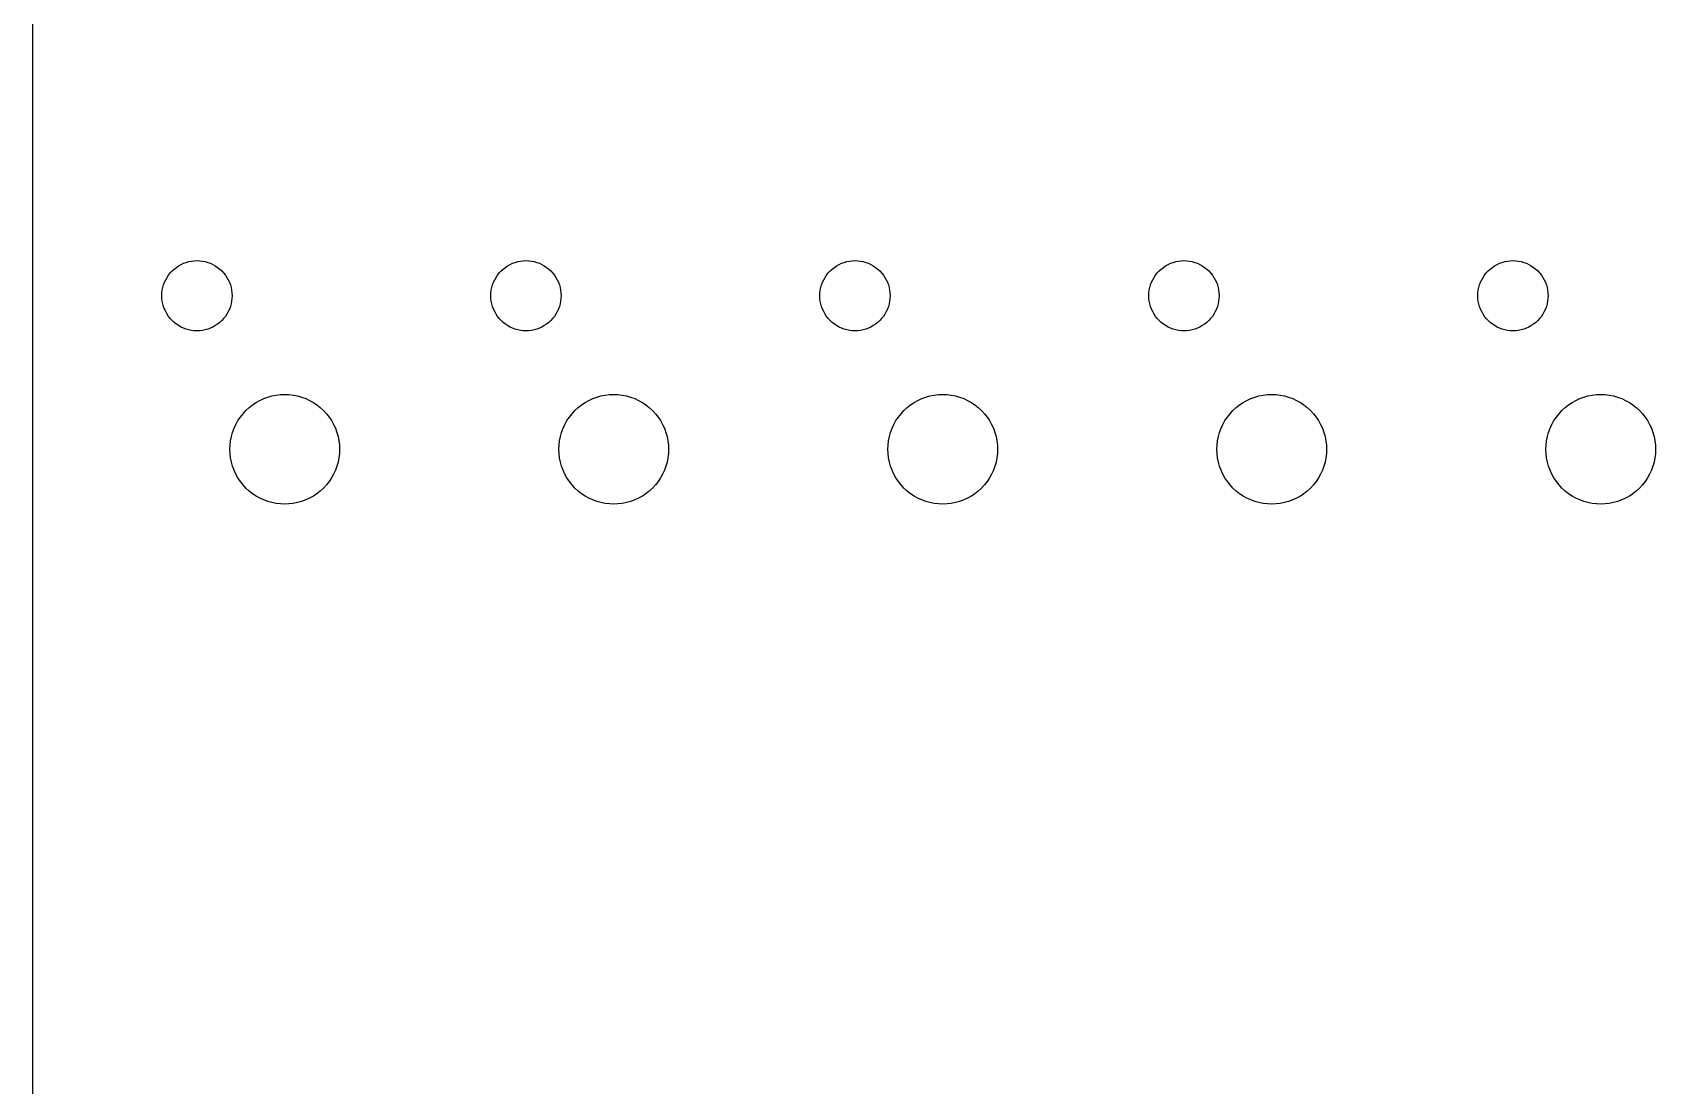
# Model space of a CAD drawing. Extents: x 0 to 315, y 0 to 192.
# Drawn here: x 0.2 to 74.2, y 96.2 to 144.2 of the extents above; entities that cross this region are included whole.
import ezdxf

# ---------------------------------------------------------------- set-up
doc = ezdxf.new("R2010")
doc.units = 0
doc.layers.add('Layer_1', color=7, linetype='CONTINUOUS')

msp = doc.modelspace()

# ---------------------------------------------------------------- linework, layer by layer
at = {"layer": 'Layer_1', "color": 7}
for p, q in [((0.25, 192.249989), (0.25, 0.249995)), ((6.45557, 133.189991), (6.533339, 133.288991)), ((6.533339, 133.288991), (6.618618, 133.38099)), ((6.618618, 133.38099), (6.71088, 133.466992)), ((6.71088, 133.466992), (6.809539, 133.54399)), ((6.809539, 133.54399), (6.914001, 133.61399)), ((6.914001, 133.61399), (7.02361, 133.675991)), ((7.02361, 133.675991), (7.137698, 133.727991)), ((7.137698, 133.727991), (7.255568, 133.771992)), ((7.255568, 133.771992), (7.376478, 133.805991)), ((7.376478, 133.805991), (7.499691, 133.82998)), ((7.499691, 133.82998), (7.62445, 133.844994)), ((7.62445, 133.844994), (7.749999, 133.84999)), ((7.749999, 133.84999), (7.875529, 133.844994)), ((7.875529, 133.844994), (8.000288, 133.82998)), ((8.000288, 133.82998), (8.123501, 133.805991)), ((8.123501, 133.805991), (8.244419, 133.771992)), ((8.244419, 133.771992), (8.362289, 133.727991)), ((8.362289, 133.727991), (8.47638, 133.675991)), ((8.47638, 133.675991), (8.585978, 133.61399)), ((8.585978, 133.61399), (8.69044, 133.54399)), ((8.69044, 133.54399), (8.78911, 133.466992)), ((8.78911, 133.466992), (8.88136, 133.38099)), ((8.88136, 133.38099), (8.966639, 133.288991)), ((8.966639, 133.288991), (9.04442, 133.189991)), ((21.455599, 133.189991), (21.533298, 133.288991)), ((21.533298, 133.288991), (21.6186, 133.38099)), ((21.6186, 133.38099), (21.7109, 133.466992)), ((21.7109, 133.466992), (21.8095, 133.54399)), ((21.8095, 133.54399), (21.913999, 133.61399)), ((21.913999, 133.61399), (22.0236, 133.675991)), ((22.0236, 133.675991), (22.137699, 133.727991)), ((22.137699, 133.727991), (22.255601, 133.771992)), ((22.255601, 133.771992), (22.376499, 133.805991)), ((22.376499, 133.805991), (22.4997, 133.82998)), ((22.4997, 133.82998), (22.624499, 133.844994)), ((22.624499, 133.844994), (22.75, 133.84999)), ((22.75, 133.84999), (22.875499, 133.844994)), ((22.875499, 133.844994), (23.0003, 133.82998)), ((23.0003, 133.82998), (23.123499, 133.805991)), ((23.123499, 133.805991), (23.2444, 133.771992)), ((23.2444, 133.771992), (23.362298, 133.727991)), ((23.362298, 133.727991), (23.476398, 133.675991)), ((23.476398, 133.675991), (23.585999, 133.61399)), ((23.585999, 133.61399), (23.690399, 133.54399)), ((23.690399, 133.54399), (23.7891, 133.466992)), ((23.7891, 133.466992), (23.881398, 133.38099)), ((23.881398, 133.38099), (23.966598, 133.288991)), ((23.966598, 133.288991), (24.044398, 133.189991)), ((36.455601, 133.189991), (36.5333, 133.288991)), ((36.5333, 133.288991), (36.618601, 133.38099)), ((36.618601, 133.38099), (36.710899, 133.466992)), ((36.710899, 133.466992), (36.809499, 133.54399)), ((36.809499, 133.54399), (36.914001, 133.61399)), ((36.914001, 133.61399), (37.023602, 133.675991)), ((37.023602, 133.675991), (37.137701, 133.727991)), ((37.137701, 133.727991), (37.2556, 133.771992)), ((37.2556, 133.771992), (37.376501, 133.805991)), ((37.376501, 133.805991), (37.499702, 133.82998)), ((37.499702, 133.82998), (37.624501, 133.844994)), ((37.624501, 133.844994), (37.749999, 133.84999)), ((37.749999, 133.84999), (37.875501, 133.844994)), ((37.875501, 133.844994), (38.000299, 133.82998)), ((38.000299, 133.82998), (38.123501, 133.805991)), ((38.123501, 133.805991), (38.244402, 133.771992)), ((38.244402, 133.771992), (38.3623, 133.727991)), ((38.3623, 133.727991), (38.4764, 133.675991)), ((38.4764, 133.675991), (38.586001, 133.61399)), ((38.586001, 133.61399), (38.6904, 133.54399)), ((38.6904, 133.54399), (38.789102, 133.466992)), ((38.789102, 133.466992), (38.8814, 133.38099)), ((38.8814, 133.38099), (38.9666, 133.288991)), ((38.9666, 133.288991), (39.0444, 133.189991)), ((51.455599, 133.189991), (51.533301, 133.288991)), ((51.533301, 133.288991), (51.6186, 133.38099)), ((51.6186, 133.38099), (51.7109, 133.466992)), ((51.7109, 133.466992), (51.8095, 133.54399)), ((51.8095, 133.54399), (51.914002, 133.61399)), ((51.914002, 133.61399), (52.0236, 133.675991)), ((52.0236, 133.675991), (52.137699, 133.727991)), ((52.137699, 133.727991), (52.255601, 133.771992)), ((52.255601, 133.771992), (52.376502, 133.805991)), ((52.376502, 133.805991), (52.4997, 133.82998)), ((52.4997, 133.82998), (52.624502, 133.844994)), ((52.624502, 133.844994), (52.75, 133.84999)), ((52.75, 133.84999), (52.875502, 133.844994)), ((52.875502, 133.844994), (53.0003, 133.82998)), ((53.0003, 133.82998), (53.123502, 133.805991)), ((53.123502, 133.805991), (53.2444, 133.771992)), ((53.2444, 133.771992), (53.362301, 133.727991)), ((53.362301, 133.727991), (53.476401, 133.675991)), ((53.476401, 133.675991), (53.586002, 133.61399)), ((53.586002, 133.61399), (53.690401, 133.54399)), ((53.690401, 133.54399), (53.7891, 133.466992)), ((53.7891, 133.466992), (53.881401, 133.38099)), ((53.881401, 133.38099), (53.966601, 133.288991)), ((53.966601, 133.288991), (54.044401, 133.189991)), ((66.4556, 133.189991), (66.533302, 133.288991)), ((66.533302, 133.288991), (66.618601, 133.38099)), ((66.618601, 133.38099), (66.710901, 133.466992)), ((66.710901, 133.466992), (66.809501, 133.54399)), ((66.809501, 133.54399), (66.914, 133.61399)), ((66.914, 133.61399), (67.023601, 133.675991)), ((67.023601, 133.675991), (67.137701, 133.727991)), ((67.137701, 133.727991), (67.255602, 133.771992)), ((67.255602, 133.771992), (67.3765, 133.805991)), ((67.3765, 133.805991), (67.499701, 133.82998)), ((67.499701, 133.82998), (67.6245, 133.844994)), ((67.6245, 133.844994), (67.750001, 133.84999)), ((67.750001, 133.84999), (67.8755, 133.844994)), ((67.8755, 133.844994), (68.000301, 133.82998)), ((68.000301, 133.82998), (68.1235, 133.805991)), ((68.1235, 133.805991), (68.244401, 133.771992)), ((68.244401, 133.771992), (68.362299, 133.727991)), ((68.362299, 133.727991), (68.476402, 133.675991)), ((68.476402, 133.675991), (68.586, 133.61399)), ((68.586, 133.61399), (68.6904, 133.54399)), ((68.6904, 133.54399), (68.789101, 133.466992)), ((68.789101, 133.466992), (68.881399, 133.38099)), ((68.881399, 133.38099), (68.966599, 133.288991)), ((68.966599, 133.288991), (69.044399, 133.189991)), ((6.154913, 132.375991), (6.169673, 132.499991)), ((6.169673, 132.499991), (6.194198, 132.623991)), ((6.194198, 132.623991), (6.228299, 132.743992)), ((6.228299, 132.743992), (6.27179, 132.861992)), ((6.27179, 132.861992), (6.32439, 132.97599)), ((6.32439, 132.97599), (6.385768, 133.085992)), ((6.385768, 133.085992), (6.45557, 133.189991)), ((9.04442, 133.189991), (9.114211, 133.085992)), ((9.114211, 133.085992), (9.1756, 132.97599)), ((9.1756, 132.97599), (9.2282, 132.861992)), ((9.2282, 132.861992), (9.271679, 132.743992)), ((9.271679, 132.743992), (9.305789, 132.623991)), ((9.305789, 132.623991), (9.330286, 132.499991)), ((9.330286, 132.499991), (9.345046, 132.375991)), ((21.154914, 132.375991), (21.169703, 132.499991)), ((21.169703, 132.499991), (21.194199, 132.623991)), ((21.194199, 132.623991), (21.2283, 132.743992)), ((21.2283, 132.743992), (21.271799, 132.861992)), ((21.271799, 132.861992), (21.3244, 132.97599)), ((21.3244, 132.97599), (21.3858, 133.085992)), ((21.3858, 133.085992), (21.455599, 133.189991)), ((24.044398, 133.189991), (24.1142, 133.085992)), ((24.1142, 133.085992), (24.175601, 132.97599)), ((24.175601, 132.97599), (24.228198, 132.861992)), ((24.228198, 132.861992), (24.2717, 132.743992)), ((24.2717, 132.743992), (24.305798, 132.623991)), ((24.305798, 132.623991), (24.330295, 132.499991)), ((24.330295, 132.499991), (24.345084, 132.375991)), ((36.154916, 132.375991), (36.169704, 132.499991)), ((36.169704, 132.499991), (36.194201, 132.623991)), ((36.194201, 132.623991), (36.228299, 132.743992)), ((36.228299, 132.743992), (36.271801, 132.861992)), ((36.271801, 132.861992), (36.324402, 132.97599)), ((36.324402, 132.97599), (36.385802, 133.085992)), ((36.385802, 133.085992), (36.455601, 133.189991)), ((39.0444, 133.189991), (39.114199, 133.085992)), ((39.114199, 133.085992), (39.1756, 132.97599)), ((39.1756, 132.97599), (39.2282, 132.861992)), ((39.2282, 132.861992), (39.271702, 132.743992)), ((39.271702, 132.743992), (39.3058, 132.623991)), ((39.3058, 132.623991), (39.330297, 132.499991)), ((39.330297, 132.499991), (39.345085, 132.375991)), ((51.154914, 132.375991), (51.169703, 132.499991)), ((51.169703, 132.499991), (51.1942, 132.623991)), ((51.1942, 132.623991), (51.2283, 132.743992)), ((51.2283, 132.743992), (51.271799, 132.861992)), ((51.271799, 132.861992), (51.3244, 132.97599)), ((51.3244, 132.97599), (51.3858, 133.085992)), ((51.3858, 133.085992), (51.455599, 133.189991)), ((54.044401, 133.189991), (54.1142, 133.085992)), ((54.1142, 133.085992), (54.175601, 132.97599)), ((54.175601, 132.97599), (54.228201, 132.861992)), ((54.228201, 132.861992), (54.2717, 132.743992)), ((54.2717, 132.743992), (54.305801, 132.623991)), ((54.305801, 132.623991), (54.330298, 132.499991)), ((54.330298, 132.499991), (54.345086, 132.375991)), ((66.154915, 132.375991), (66.169704, 132.499991)), ((66.169704, 132.499991), (66.194201, 132.623991)), ((66.194201, 132.623991), (66.228301, 132.743992)), ((66.228301, 132.743992), (66.2718, 132.861992)), ((66.2718, 132.861992), (66.324401, 132.97599)), ((66.324401, 132.97599), (66.385801, 133.085992)), ((66.385801, 133.085992), (66.4556, 133.189991)), ((69.044399, 133.189991), (69.114202, 133.085992)), ((69.114202, 133.085992), (69.175602, 132.97599)), ((69.175602, 132.97599), (69.2282, 132.861992)), ((69.2282, 132.861992), (69.271701, 132.743992)), ((69.271701, 132.743992), (69.305799, 132.623991)), ((69.305799, 132.623991), (69.330296, 132.499991)), ((69.330296, 132.499991), (69.345085, 132.375991)), ((6.149974, 132.24999), (6.154913, 132.375991)), ((6.154913, 132.123992), (6.149974, 132.24999)), ((6.169673, 131.999992), (6.154913, 132.123992)), ((6.194198, 131.875992), (6.169673, 131.999992)), ((6.228299, 131.755991), (6.194198, 131.875992)), ((6.27179, 131.637991), (6.228299, 131.755991)), ((9.271679, 131.755991), (9.2282, 131.637991)), ((9.305789, 131.875992), (9.271679, 131.755991)), ((9.330286, 131.999992), (9.305789, 131.875992)), ((9.345046, 132.123992), (9.330286, 131.999992)), ((9.345046, 132.375991), (9.349985, 132.24999)), ((9.349985, 132.24999), (9.345046, 132.123992)), ((21.150003, 132.24999), (21.154914, 132.375991)), ((21.154914, 132.123992), (21.150003, 132.24999)), ((21.169703, 131.999992), (21.154914, 132.123992)), ((21.194199, 131.875992), (21.169703, 131.999992)), ((21.2283, 131.755991), (21.194199, 131.875992)), ((21.271799, 131.637991), (21.2283, 131.755991)), ((24.2717, 131.755991), (24.228198, 131.637991)), ((24.305798, 131.875992), (24.2717, 131.755991)), ((24.330295, 131.999992), (24.305798, 131.875992)), ((24.345084, 132.123992), (24.330295, 131.999992)), ((24.345084, 132.375991), (24.349994, 132.24999)), ((24.349994, 132.24999), (24.345084, 132.123992)), ((36.150005, 132.24999), (36.154916, 132.375991)), ((36.154916, 132.123992), (36.150005, 132.24999)), ((36.169704, 131.999992), (36.154916, 132.123992)), ((36.194201, 131.875992), (36.169704, 131.999992)), ((36.228299, 131.755991), (36.194201, 131.875992)), ((36.271801, 131.637991), (36.228299, 131.755991)), ((39.271702, 131.755991), (39.2282, 131.637991)), ((39.3058, 131.875992), (39.271702, 131.755991)), ((39.330297, 131.999992), (39.3058, 131.875992)), ((39.345085, 132.123992), (39.330297, 131.999992)), ((39.345085, 132.375991), (39.349996, 132.24999)), ((39.349996, 132.24999), (39.345085, 132.123992)), ((51.150004, 132.24999), (51.154914, 132.375991)), ((51.154914, 132.123992), (51.150004, 132.24999)), ((51.169703, 131.999992), (51.154914, 132.123992)), ((51.1942, 131.875992), (51.169703, 131.999992)), ((51.2283, 131.755991), (51.1942, 131.875992)), ((51.271799, 131.637991), (51.2283, 131.755991)), ((54.2717, 131.755991), (54.228201, 131.637991)), ((54.305801, 131.875992), (54.2717, 131.755991)), ((54.330298, 131.999992), (54.305801, 131.875992)), ((54.345086, 132.123992), (54.330298, 131.999992)), ((54.345086, 132.375991), (54.349997, 132.24999)), ((54.349997, 132.24999), (54.345086, 132.123992)), ((66.150005, 132.24999), (66.154915, 132.375991)), ((66.154915, 132.123992), (66.150005, 132.24999)), ((66.169704, 131.999992), (66.154915, 132.123992)), ((66.194201, 131.875992), (66.169704, 131.999992)), ((66.228301, 131.755991), (66.194201, 131.875992)), ((66.2718, 131.637991), (66.228301, 131.755991)), ((69.271701, 131.755991), (69.2282, 131.637991)), ((69.305799, 131.875992), (69.271701, 131.755991)), ((69.330296, 131.999992), (69.305799, 131.875992)), ((69.345085, 132.123992), (69.330296, 131.999992)), ((69.345085, 132.375991), (69.349995, 132.24999)), ((69.349995, 132.24999), (69.345085, 132.123992)), ((6.32439, 131.52399), (6.27179, 131.637991)), ((6.385768, 131.413991), (6.32439, 131.52399)), ((6.45557, 131.309993), (6.385768, 131.413991)), ((6.533339, 131.210992), (6.45557, 131.309993)), ((6.618618, 131.11899), (6.533339, 131.210992)), ((6.71088, 131.032991), (6.618618, 131.11899)), ((6.809539, 130.95599), (6.71088, 131.032991)), ((8.78911, 131.032991), (8.69044, 130.95599)), ((8.88136, 131.11899), (8.78911, 131.032991)), ((8.966639, 131.210992), (8.88136, 131.11899)), ((9.04442, 131.309993), (8.966639, 131.210992)), ((9.114211, 131.413991), (9.04442, 131.309993)), ((9.1756, 131.52399), (9.114211, 131.413991)), ((9.2282, 131.637991), (9.1756, 131.52399)), ((21.3244, 131.52399), (21.271799, 131.637991)), ((21.3858, 131.413991), (21.3244, 131.52399)), ((21.455599, 131.309993), (21.3858, 131.413991)), ((21.533298, 131.210992), (21.455599, 131.309993)), ((21.6186, 131.11899), (21.533298, 131.210992)), ((21.7109, 131.032991), (21.6186, 131.11899)), ((21.8095, 130.95599), (21.7109, 131.032991)), ((23.7891, 131.032991), (23.690399, 130.95599)), ((23.881398, 131.11899), (23.7891, 131.032991)), ((23.966598, 131.210992), (23.881398, 131.11899)), ((24.044398, 131.309993), (23.966598, 131.210992)), ((24.1142, 131.413991), (24.044398, 131.309993)), ((24.175601, 131.52399), (24.1142, 131.413991)), ((24.228198, 131.637991), (24.175601, 131.52399)), ((36.324402, 131.52399), (36.271801, 131.637991)), ((36.385802, 131.413991), (36.324402, 131.52399)), ((36.455601, 131.309993), (36.385802, 131.413991)), ((36.5333, 131.210992), (36.455601, 131.309993)), ((36.618601, 131.11899), (36.5333, 131.210992)), ((36.710899, 131.032991), (36.618601, 131.11899)), ((36.809499, 130.95599), (36.710899, 131.032991)), ((38.789102, 131.032991), (38.6904, 130.95599)), ((38.8814, 131.11899), (38.789102, 131.032991)), ((38.9666, 131.210992), (38.8814, 131.11899)), ((39.0444, 131.309993), (38.9666, 131.210992)), ((39.114199, 131.413991), (39.0444, 131.309993)), ((39.1756, 131.52399), (39.114199, 131.413991)), ((39.2282, 131.637991), (39.1756, 131.52399)), ((51.3244, 131.52399), (51.271799, 131.637991)), ((51.3858, 131.413991), (51.3244, 131.52399)), ((51.455599, 131.309993), (51.3858, 131.413991)), ((51.533301, 131.210992), (51.455599, 131.309993)), ((51.6186, 131.11899), (51.533301, 131.210992)), ((51.7109, 131.032991), (51.6186, 131.11899)), ((51.8095, 130.95599), (51.7109, 131.032991)), ((53.7891, 131.032991), (53.690401, 130.95599)), ((53.881401, 131.11899), (53.7891, 131.032991)), ((53.966601, 131.210992), (53.881401, 131.11899)), ((54.044401, 131.309993), (53.966601, 131.210992)), ((54.1142, 131.413991), (54.044401, 131.309993)), ((54.175601, 131.52399), (54.1142, 131.413991)), ((54.228201, 131.637991), (54.175601, 131.52399)), ((66.324401, 131.52399), (66.2718, 131.637991)), ((66.385801, 131.413991), (66.324401, 131.52399)), ((66.4556, 131.309993), (66.385801, 131.413991)), ((66.533302, 131.210992), (66.4556, 131.309993)), ((66.618601, 131.11899), (66.533302, 131.210992)), ((66.710901, 131.032991), (66.618601, 131.11899)), ((66.809501, 130.95599), (66.710901, 131.032991)), ((68.789101, 131.032991), (68.6904, 130.95599)), ((68.881399, 131.11899), (68.789101, 131.032991)), ((68.966599, 131.210992), (68.881399, 131.11899)), ((69.044399, 131.309993), (68.966599, 131.210992)), ((69.114202, 131.413991), (69.044399, 131.309993)), ((69.175602, 131.52399), (69.114202, 131.413991)), ((69.2282, 131.637991), (69.175602, 131.52399)), ((6.914001, 130.88599), (6.809539, 130.95599)), ((7.02361, 130.823992), (6.914001, 130.88599)), ((7.137698, 130.771992), (7.02361, 130.823992)), ((7.255568, 130.727991), (7.137698, 130.771992)), ((7.376478, 130.693992), (7.255568, 130.727991)), ((7.499691, 130.670003), (7.376478, 130.693992)), ((7.62445, 130.654989), (7.499691, 130.670003)), ((7.749999, 130.649993), (7.62445, 130.654989)), ((7.875529, 130.654989), (7.749999, 130.649993)), ((8.000288, 130.670003), (7.875529, 130.654989)), ((8.123501, 130.693992), (8.000288, 130.670003)), ((8.244419, 130.727991), (8.123501, 130.693992)), ((8.362289, 130.771992), (8.244419, 130.727991)), ((8.47638, 130.823992), (8.362289, 130.771992)), ((8.585978, 130.88599), (8.47638, 130.823992)), ((8.69044, 130.95599), (8.585978, 130.88599)), ((21.913999, 130.88599), (21.8095, 130.95599)), ((22.0236, 130.823992), (21.913999, 130.88599)), ((22.137699, 130.771992), (22.0236, 130.823992)), ((22.255601, 130.727991), (22.137699, 130.771992)), ((22.376499, 130.693992), (22.255601, 130.727991)), ((22.4997, 130.670003), (22.376499, 130.693992)), ((22.624499, 130.654989), (22.4997, 130.670003)), ((22.75, 130.649993), (22.624499, 130.654989)), ((22.875499, 130.654989), (22.75, 130.649993)), ((23.0003, 130.670003), (22.875499, 130.654989)), ((23.123499, 130.693992), (23.0003, 130.670003)), ((23.2444, 130.727991), (23.123499, 130.693992)), ((23.362298, 130.771992), (23.2444, 130.727991)), ((23.476398, 130.823992), (23.362298, 130.771992)), ((23.585999, 130.88599), (23.476398, 130.823992)), ((23.690399, 130.95599), (23.585999, 130.88599)), ((36.914001, 130.88599), (36.809499, 130.95599)), ((37.023602, 130.823992), (36.914001, 130.88599)), ((37.137701, 130.771992), (37.023602, 130.823992)), ((37.2556, 130.727991), (37.137701, 130.771992)), ((37.376501, 130.693992), (37.2556, 130.727991)), ((37.499702, 130.670003), (37.376501, 130.693992)), ((37.624501, 130.654989), (37.499702, 130.670003)), ((37.749999, 130.649993), (37.624501, 130.654989)), ((37.875501, 130.654989), (37.749999, 130.649993)), ((38.000299, 130.670003), (37.875501, 130.654989)), ((38.123501, 130.693992), (38.000299, 130.670003)), ((38.244402, 130.727991), (38.123501, 130.693992)), ((38.3623, 130.771992), (38.244402, 130.727991)), ((38.4764, 130.823992), (38.3623, 130.771992)), ((38.586001, 130.88599), (38.4764, 130.823992)), ((38.6904, 130.95599), (38.586001, 130.88599)), ((51.914002, 130.88599), (51.8095, 130.95599)), ((52.0236, 130.823992), (51.914002, 130.88599)), ((52.137699, 130.771992), (52.0236, 130.823992)), ((52.255601, 130.727991), (52.137699, 130.771992)), ((52.376502, 130.693992), (52.255601, 130.727991)), ((52.4997, 130.670003), (52.376502, 130.693992)), ((52.624502, 130.654989), (52.4997, 130.670003)), ((52.75, 130.649993), (52.624502, 130.654989)), ((52.875502, 130.654989), (52.75, 130.649993)), ((53.0003, 130.670003), (52.875502, 130.654989)), ((53.123502, 130.693992), (53.0003, 130.670003)), ((53.2444, 130.727991), (53.123502, 130.693992)), ((53.362301, 130.771992), (53.2444, 130.727991)), ((53.476401, 130.823992), (53.362301, 130.771992)), ((53.586002, 130.88599), (53.476401, 130.823992)), ((53.690401, 130.95599), (53.586002, 130.88599)), ((66.914, 130.88599), (66.809501, 130.95599)), ((67.023601, 130.823992), (66.914, 130.88599)), ((67.137701, 130.771992), (67.023601, 130.823992)), ((67.255602, 130.727991), (67.137701, 130.771992)), ((67.3765, 130.693992), (67.255602, 130.727991)), ((67.499701, 130.670003), (67.3765, 130.693992)), ((67.6245, 130.654989), (67.499701, 130.670003)), ((67.750001, 130.649993), (67.6245, 130.654989)), ((67.8755, 130.654989), (67.750001, 130.649993)), ((68.000301, 130.670003), (67.8755, 130.654989)), ((68.1235, 130.693992), (68.000301, 130.670003)), ((68.244401, 130.727991), (68.1235, 130.693992)), ((68.362299, 130.771992), (68.244401, 130.727991)), ((68.476402, 130.823992), (68.362299, 130.771992)), ((68.586, 130.88599), (68.476402, 130.823992)), ((68.6904, 130.95599), (68.586, 130.88599)), ((10.2805, 127.272987), (10.4437, 127.38199)), ((10.4437, 127.38199), (10.615001, 127.477988)), ((10.615001, 127.477988), (10.7933, 127.559987)), ((10.7933, 127.559987), (10.977399, 127.627989)), ((10.977399, 127.627989), (11.166398, 127.680987)), ((11.166398, 127.680987), (11.358899, 127.718989)), ((11.358899, 127.718989), (11.553799, 127.74199)), ((11.553799, 127.74199), (11.75, 127.749977)), ((11.75, 127.749977), (11.946099, 127.74199)), ((11.946099, 127.74199), (12.1411, 127.718989)), ((12.1411, 127.718989), (12.333599, 127.680987)), ((12.333599, 127.680987), (12.522498, 127.627989)), ((12.522498, 127.627989), (12.706699, 127.559987)), ((12.706699, 127.559987), (12.884999, 127.477988)), ((12.884999, 127.477988), (13.0562, 127.38199)), ((13.0562, 127.38199), (13.2195, 127.272987)), ((25.280501, 127.272987), (25.443698, 127.38199)), ((25.443698, 127.38199), (25.614999, 127.477988)), ((25.614999, 127.477988), (25.793298, 127.559987)), ((25.793298, 127.559987), (25.9774, 127.627989)), ((25.9774, 127.627989), (26.166399, 127.680987)), ((26.166399, 127.680987), (26.3589, 127.718989)), ((26.3589, 127.718989), (26.5538, 127.74199)), ((26.5538, 127.74199), (26.749998, 127.749977)), ((26.749998, 127.749977), (26.9461, 127.74199)), ((26.9461, 127.74199), (27.141099, 127.718989)), ((27.141099, 127.718989), (27.3336, 127.680987)), ((27.3336, 127.680987), (27.522499, 127.627989)), ((27.522499, 127.627989), (27.7067, 127.559987)), ((27.7067, 127.559987), (27.885, 127.477988)), ((27.885, 127.477988), (28.056199, 127.38199)), ((28.056199, 127.38199), (28.219498, 127.272987)), ((40.2805, 127.272987), (40.4437, 127.38199)), ((40.4437, 127.38199), (40.615001, 127.477988)), ((40.615001, 127.477988), (40.7933, 127.559987)), ((40.7933, 127.559987), (40.977399, 127.627989)), ((40.977399, 127.627989), (41.166401, 127.680987)), ((41.166401, 127.680987), (41.358902, 127.718989)), ((41.358902, 127.718989), (41.553802, 127.74199)), ((41.553802, 127.74199), (41.75, 127.749977)), ((41.75, 127.749977), (41.946102, 127.74199)), ((41.946102, 127.74199), (42.1411, 127.718989)), ((42.1411, 127.718989), (42.333601, 127.680987)), ((42.333601, 127.680987), (42.522501, 127.627989)), ((42.522501, 127.627989), (42.706702, 127.559987)), ((42.706702, 127.559987), (42.885002, 127.477988)), ((42.885002, 127.477988), (43.0562, 127.38199)), ((43.0562, 127.38199), (43.2195, 127.272987)), ((55.280501, 127.272987), (55.443701, 127.38199)), ((55.443701, 127.38199), (55.615002, 127.477988)), ((55.615002, 127.477988), (55.793301, 127.559987)), ((55.793301, 127.559987), (55.977401, 127.627989)), ((55.977401, 127.627989), (56.166402, 127.680987)), ((56.166402, 127.680987), (56.3589, 127.718989)), ((56.3589, 127.718989), (56.5538, 127.74199)), ((56.5538, 127.74199), (56.750001, 127.749977)), ((56.750001, 127.749977), (56.9461, 127.74199)), ((56.9461, 127.74199), (57.141102, 127.718989)), ((57.141102, 127.718989), (57.3336, 127.680987)), ((57.3336, 127.680987), (57.522499, 127.627989)), ((57.522499, 127.627989), (57.7067, 127.559987)), ((57.7067, 127.559987), (57.885, 127.477988)), ((57.885, 127.477988), (58.056201, 127.38199)), ((58.056201, 127.38199), (58.219501, 127.272987)), ((70.280502, 127.272987), (70.4437, 127.38199)), ((70.4437, 127.38199), (70.615, 127.477988)), ((70.615, 127.477988), (70.7933, 127.559987)), ((70.7933, 127.559987), (70.977402, 127.627989)), ((70.977402, 127.627989), (71.1664, 127.680987)), ((71.1664, 127.680987), (71.358901, 127.718989)), ((71.358901, 127.718989), (71.553801, 127.74199)), ((71.553801, 127.74199), (71.750002, 127.749977)), ((71.750002, 127.749977), (71.946101, 127.74199)), ((71.946101, 127.74199), (72.1411, 127.718989)), ((72.1411, 127.718989), (72.333601, 127.680987)), ((72.333601, 127.680987), (72.522501, 127.627989)), ((72.522501, 127.627989), (72.706701, 127.559987)), ((72.706701, 127.559987), (72.885001, 127.477988)), ((72.885001, 127.477988), (73.0562, 127.38199)), ((73.0562, 127.38199), (73.219499, 127.272987)), ((9.522479, 126.384989), (9.618389, 126.555987)), ((9.618389, 126.555987), (9.727448, 126.718988)), ((9.727448, 126.718988), (9.848979, 126.87399)), ((9.848979, 126.87399), (9.982219, 127.017988)), ((9.982219, 127.017988), (10.12637, 127.150988)), ((10.12637, 127.150988), (10.2805, 127.272987)), ((13.2195, 127.272987), (13.373599, 127.150988)), ((13.373599, 127.150988), (13.5178, 127.017988)), ((13.5178, 127.017988), (13.651001, 126.87399)), ((13.651001, 126.87399), (13.7725, 126.718988)), ((13.7725, 126.718988), (13.881599, 126.555987)), ((13.881599, 126.555987), (13.977501, 126.384989)), ((24.5225, 126.384989), (24.618399, 126.555987)), ((24.618399, 126.555987), (24.727399, 126.718988)), ((24.727399, 126.718988), (24.849, 126.87399)), ((24.849, 126.87399), (24.9822, 127.017988)), ((24.9822, 127.017988), (25.126399, 127.150988)), ((25.126399, 127.150988), (25.280501, 127.272987)), ((28.219498, 127.272987), (28.373601, 127.150988)), ((28.373601, 127.150988), (28.517802, 127.017988)), ((28.517802, 127.017988), (28.651, 126.87399)), ((28.651, 126.87399), (28.772502, 126.718988)), ((28.772502, 126.718988), (28.881601, 126.555987)), ((28.881601, 126.555987), (28.9775, 126.384989)), ((39.522502, 126.384989), (39.618401, 126.555987)), ((39.618401, 126.555987), (39.727401, 126.718988)), ((39.727401, 126.718988), (39.849002, 126.87399)), ((39.849002, 126.87399), (39.982202, 127.017988)), ((39.982202, 127.017988), (40.126401, 127.150988)), ((40.126401, 127.150988), (40.2805, 127.272987)), ((43.2195, 127.272987), (43.373602, 127.150988)), ((43.373602, 127.150988), (43.5178, 127.017988)), ((43.5178, 127.017988), (43.651001, 126.87399)), ((43.651001, 126.87399), (43.7725, 126.718988)), ((43.7725, 126.718988), (43.881602, 126.555987)), ((43.881602, 126.555987), (43.977501, 126.384989)), ((54.5225, 126.384989), (54.618402, 126.555987)), ((54.618402, 126.555987), (54.727402, 126.718988)), ((54.727402, 126.718988), (54.849, 126.87399)), ((54.849, 126.87399), (54.9822, 127.017988)), ((54.9822, 127.017988), (55.126402, 127.150988)), ((55.126402, 127.150988), (55.280501, 127.272987)), ((58.219501, 127.272987), (58.3736, 127.150988)), ((58.3736, 127.150988), (58.517801, 127.017988)), ((58.517801, 127.017988), (58.651002, 126.87399)), ((58.651002, 126.87399), (58.772501, 126.718988)), ((58.772501, 126.718988), (58.8816, 126.555987)), ((58.8816, 126.555987), (58.977502, 126.384989)), ((69.522501, 126.384989), (69.6184, 126.555987)), ((69.6184, 126.555987), (69.7274, 126.718988)), ((69.7274, 126.718988), (69.849001, 126.87399)), ((69.849001, 126.87399), (69.982201, 127.017988)), ((69.982201, 127.017988), (70.1264, 127.150988)), ((70.1264, 127.150988), (70.280502, 127.272987)), ((73.219499, 127.272987), (73.373601, 127.150988)), ((73.373601, 127.150988), (73.5178, 127.017988)), ((73.5178, 127.017988), (73.651, 126.87399)), ((73.651, 126.87399), (73.772499, 126.718988)), ((73.772499, 126.718988), (73.881601, 126.555987)), ((73.881601, 126.555987), (73.9775, 126.384989)), ((9.280778, 125.640989), (9.319059, 125.83399)), ((9.319059, 125.83399), (9.37234, 126.022988)), ((9.37234, 126.022988), (9.44029, 126.206989)), ((9.44029, 126.206989), (9.522479, 126.384989)), ((13.977501, 126.384989), (14.059701, 126.206989)), ((14.059701, 126.206989), (14.127601, 126.022988)), ((14.127601, 126.022988), (14.180898, 125.83399)), ((14.180898, 125.83399), (14.219199, 125.640989)), ((24.280799, 125.640989), (24.319099, 125.83399)), ((24.319099, 125.83399), (24.372298, 126.022988)), ((24.372298, 126.022988), (24.4403, 126.206989)), ((24.4403, 126.206989), (24.5225, 126.384989)), ((28.9775, 126.384989), (29.0597, 126.206989)), ((29.0597, 126.206989), (29.1276, 126.022988)), ((29.1276, 126.022988), (29.1809, 125.83399)), ((29.1809, 125.83399), (29.2192, 125.640989)), ((39.280801, 125.640989), (39.319101, 125.83399)), ((39.319101, 125.83399), (39.3723, 126.022988)), ((39.3723, 126.022988), (39.440302, 126.206989)), ((39.440302, 126.206989), (39.522502, 126.384989)), ((43.977501, 126.384989), (44.059701, 126.206989)), ((44.059701, 126.206989), (44.127601, 126.022988)), ((44.127601, 126.022988), (44.180901, 125.83399)), ((44.180901, 125.83399), (44.219201, 125.640989)), ((54.280802, 125.640989), (54.319099, 125.83399)), ((54.319099, 125.83399), (54.372301, 126.022988)), ((54.372301, 126.022988), (54.4403, 126.206989)), ((54.4403, 126.206989), (54.5225, 126.384989)), ((58.977502, 126.384989), (59.059702, 126.206989)), ((59.059702, 126.206989), (59.127602, 126.022988)), ((59.127602, 126.022988), (59.180899, 125.83399)), ((59.180899, 125.83399), (59.2192, 125.640989)), ((69.2808, 125.640989), (69.3191, 125.83399)), ((69.3191, 125.83399), (69.372299, 126.022988)), ((69.372299, 126.022988), (69.440301, 126.206989)), ((69.440301, 126.206989), (69.522501, 126.384989)), ((73.9775, 126.384989), (74.0597, 126.206989)), ((74.0597, 126.206989), (74.1276, 126.022988)), ((74.1276, 126.022988), (74.1809, 125.83399)), ((74.1809, 125.83399), (74.219201, 125.640989)), ((9.250016, 125.249987), (9.257721, 125.445988)), ((9.257721, 125.05399), (9.250016, 125.249987)), ((9.257721, 125.445988), (9.280778, 125.640989)), ((14.219199, 125.640989), (14.242313, 125.445988)), ((14.242313, 125.445988), (14.250017, 125.249987)), ((14.250017, 125.249987), (14.242313, 125.05399)), ((24.250009, 125.249987), (24.257713, 125.445988)), ((24.257713, 125.05399), (24.250009, 125.249987)), ((24.257713, 125.445988), (24.280799, 125.640989)), ((29.2192, 125.640989), (29.242314, 125.445988)), ((29.242314, 125.445988), (29.250019, 125.249987)), ((29.250019, 125.249987), (29.242314, 125.05399)), ((39.249982, 125.249987), (39.257687, 125.445988)), ((39.257687, 125.05399), (39.249982, 125.249987)), ((39.257687, 125.445988), (39.280801, 125.640989)), ((44.219201, 125.640989), (44.242315, 125.445988)), ((44.242315, 125.445988), (44.25002, 125.249987)), ((44.25002, 125.249987), (44.242315, 125.05399)), ((54.249983, 125.249987), (54.257688, 125.445988)), ((54.257688, 125.05399), (54.249983, 125.249987)), ((54.257688, 125.445988), (54.280802, 125.640989)), ((59.2192, 125.640989), (59.242314, 125.445988)), ((59.242314, 125.445988), (59.250018, 125.249987)), ((59.250018, 125.249987), (59.242314, 125.05399)), ((69.249981, 125.249987), (69.257686, 125.445988)), ((69.257686, 125.05399), (69.249981, 125.249987)), ((69.257686, 125.445988), (69.2808, 125.640989)), ((74.219201, 125.640989), (74.242287, 125.445988)), ((74.242287, 125.445988), (74.249991, 125.249987)), ((74.249991, 125.249987), (74.242287, 125.05399)), ((9.280778, 124.858988), (9.257721, 125.05399)), ((9.319059, 124.665988), (9.280778, 124.858988)), ((9.37234, 124.476989), (9.319059, 124.665988)), ((9.44029, 124.292989), (9.37234, 124.476989)), ((14.127601, 124.476989), (14.059701, 124.292989)), ((14.180898, 124.665988), (14.127601, 124.476989)), ((14.219199, 124.858988), (14.180898, 124.665988)), ((14.242313, 125.05399), (14.219199, 124.858988)), ((24.280799, 124.858988), (24.257713, 125.05399)), ((24.319099, 124.665988), (24.280799, 124.858988)), ((24.372298, 124.476989), (24.319099, 124.665988)), ((24.4403, 124.292989), (24.372298, 124.476989)), ((29.1276, 124.476989), (29.0597, 124.292989)), ((29.1809, 124.665988), (29.1276, 124.476989)), ((29.2192, 124.858988), (29.1809, 124.665988)), ((29.242314, 125.05399), (29.2192, 124.858988)), ((39.280801, 124.858988), (39.257687, 125.05399)), ((39.319101, 124.665988), (39.280801, 124.858988)), ((39.3723, 124.476989), (39.319101, 124.665988)), ((39.440302, 124.292989), (39.3723, 124.476989)), ((44.127601, 124.476989), (44.059701, 124.292989)), ((44.180901, 124.665988), (44.127601, 124.476989)), ((44.219201, 124.858988), (44.180901, 124.665988)), ((44.242315, 125.05399), (44.219201, 124.858988)), ((54.280802, 124.858988), (54.257688, 125.05399)), ((54.319099, 124.665988), (54.280802, 124.858988)), ((54.372301, 124.476989), (54.319099, 124.665988)), ((54.4403, 124.292989), (54.372301, 124.476989)), ((59.127602, 124.476989), (59.059702, 124.292989)), ((59.180899, 124.665988), (59.127602, 124.476989)), ((59.2192, 124.858988), (59.180899, 124.665988)), ((59.242314, 125.05399), (59.2192, 124.858988)), ((69.2808, 124.858988), (69.257686, 125.05399)), ((69.3191, 124.665988), (69.2808, 124.858988)), ((69.372299, 124.476989), (69.3191, 124.665988)), ((69.440301, 124.292989), (69.372299, 124.476989)), ((74.1276, 124.476989), (74.0597, 124.292989)), ((74.1809, 124.665988), (74.1276, 124.476989)), ((74.219201, 124.858988), (74.1809, 124.665988)), ((74.242287, 125.05399), (74.219201, 124.858988)), ((9.522479, 124.114988), (9.44029, 124.292989)), ((9.618389, 123.94399), (9.522479, 124.114988)), ((9.727448, 123.78099), (9.618389, 123.94399)), ((9.848979, 123.625987), (9.727448, 123.78099)), ((9.982219, 123.481989), (9.848979, 123.625987)), ((13.651001, 123.625987), (13.5178, 123.481989)), ((13.7725, 123.78099), (13.651001, 123.625987)), ((13.881599, 123.94399), (13.7725, 123.78099)), ((13.977501, 124.114988), (13.881599, 123.94399)), ((14.059701, 124.292989), (13.977501, 124.114988)), ((24.5225, 124.114988), (24.4403, 124.292989)), ((24.618399, 123.94399), (24.5225, 124.114988)), ((24.727399, 123.78099), (24.618399, 123.94399)), ((24.849, 123.625987), (24.727399, 123.78099)), ((24.9822, 123.481989), (24.849, 123.625987)), ((28.651, 123.625987), (28.517802, 123.481989)), ((28.772502, 123.78099), (28.651, 123.625987)), ((28.881601, 123.94399), (28.772502, 123.78099)), ((28.9775, 124.114988), (28.881601, 123.94399)), ((29.0597, 124.292989), (28.9775, 124.114988)), ((39.522502, 124.114988), (39.440302, 124.292989)), ((39.618401, 123.94399), (39.522502, 124.114988)), ((39.727401, 123.78099), (39.618401, 123.94399)), ((39.849002, 123.625987), (39.727401, 123.78099)), ((39.982202, 123.481989), (39.849002, 123.625987)), ((43.651001, 123.625987), (43.5178, 123.481989)), ((43.7725, 123.78099), (43.651001, 123.625987)), ((43.881602, 123.94399), (43.7725, 123.78099)), ((43.977501, 124.114988), (43.881602, 123.94399)), ((44.059701, 124.292989), (43.977501, 124.114988)), ((54.5225, 124.114988), (54.4403, 124.292989)), ((54.618402, 123.94399), (54.5225, 124.114988)), ((54.727402, 123.78099), (54.618402, 123.94399)), ((54.849, 123.625987), (54.727402, 123.78099)), ((54.9822, 123.481989), (54.849, 123.625987)), ((58.651002, 123.625987), (58.517801, 123.481989)), ((58.772501, 123.78099), (58.651002, 123.625987)), ((58.8816, 123.94399), (58.772501, 123.78099)), ((58.977502, 124.114988), (58.8816, 123.94399)), ((59.059702, 124.292989), (58.977502, 124.114988)), ((69.522501, 124.114988), (69.440301, 124.292989)), ((69.6184, 123.94399), (69.522501, 124.114988)), ((69.7274, 123.78099), (69.6184, 123.94399)), ((69.849001, 123.625987), (69.7274, 123.78099)), ((69.982201, 123.481989), (69.849001, 123.625987)), ((73.651, 123.625987), (73.5178, 123.481989)), ((73.772499, 123.78099), (73.651, 123.625987)), ((73.881601, 123.94399), (73.772499, 123.78099)), ((73.9775, 124.114988), (73.881601, 123.94399)), ((74.0597, 124.292989), (73.9775, 124.114988)), ((10.12637, 123.348989), (9.982219, 123.481989)), ((10.2805, 123.226987), (10.12637, 123.348989)), ((10.4437, 123.117987), (10.2805, 123.226987)), ((10.615001, 123.02199), (10.4437, 123.117987)), ((10.7933, 122.93999), (10.615001, 123.02199)), ((10.977399, 122.871988), (10.7933, 122.93999)), ((11.166398, 122.818987), (10.977399, 122.871988)), ((12.522498, 122.871988), (12.333599, 122.818987)), ((12.706699, 122.93999), (12.522498, 122.871988)), ((12.884999, 123.02199), (12.706699, 122.93999)), ((13.0562, 123.117987), (12.884999, 123.02199)), ((13.2195, 123.226987), (13.0562, 123.117987)), ((13.373599, 123.348989), (13.2195, 123.226987)), ((13.5178, 123.481989), (13.373599, 123.348989)), ((25.126399, 123.348989), (24.9822, 123.481989)), ((25.280501, 123.226987), (25.126399, 123.348989)), ((25.443698, 123.117987), (25.280501, 123.226987)), ((25.614999, 123.02199), (25.443698, 123.117987)), ((25.793298, 122.93999), (25.614999, 123.02199)), ((25.9774, 122.871988), (25.793298, 122.93999)), ((26.166399, 122.818987), (25.9774, 122.871988)), ((27.522499, 122.871988), (27.3336, 122.818987)), ((27.7067, 122.93999), (27.522499, 122.871988)), ((27.885, 123.02199), (27.7067, 122.93999)), ((28.056199, 123.117987), (27.885, 123.02199)), ((28.219498, 123.226987), (28.056199, 123.117987)), ((28.373601, 123.348989), (28.219498, 123.226987)), ((28.517802, 123.481989), (28.373601, 123.348989)), ((40.126401, 123.348989), (39.982202, 123.481989)), ((40.2805, 123.226987), (40.126401, 123.348989)), ((40.4437, 123.117987), (40.2805, 123.226987)), ((40.615001, 123.02199), (40.4437, 123.117987)), ((40.7933, 122.93999), (40.615001, 123.02199)), ((40.977399, 122.871988), (40.7933, 122.93999)), ((41.166401, 122.818987), (40.977399, 122.871988)), ((42.522501, 122.871988), (42.333601, 122.818987)), ((42.706702, 122.93999), (42.522501, 122.871988)), ((42.885002, 123.02199), (42.706702, 122.93999)), ((43.0562, 123.117987), (42.885002, 123.02199)), ((43.2195, 123.226987), (43.0562, 123.117987)), ((43.373602, 123.348989), (43.2195, 123.226987)), ((43.5178, 123.481989), (43.373602, 123.348989)), ((55.126402, 123.348989), (54.9822, 123.481989)), ((55.280501, 123.226987), (55.126402, 123.348989)), ((55.443701, 123.117987), (55.280501, 123.226987)), ((55.615002, 123.02199), (55.443701, 123.117987)), ((55.793301, 122.93999), (55.615002, 123.02199)), ((55.977401, 122.871988), (55.793301, 122.93999)), ((56.166402, 122.818987), (55.977401, 122.871988)), ((57.522499, 122.871988), (57.3336, 122.818987)), ((57.7067, 122.93999), (57.522499, 122.871988)), ((57.885, 123.02199), (57.7067, 122.93999)), ((58.056201, 123.117987), (57.885, 123.02199)), ((58.219501, 123.226987), (58.056201, 123.117987)), ((58.3736, 123.348989), (58.219501, 123.226987)), ((58.517801, 123.481989), (58.3736, 123.348989)), ((70.1264, 123.348989), (69.982201, 123.481989)), ((70.280502, 123.226987), (70.1264, 123.348989)), ((70.4437, 123.117987), (70.280502, 123.226987)), ((70.615, 123.02199), (70.4437, 123.117987)), ((70.7933, 122.93999), (70.615, 123.02199)), ((70.977402, 122.871988), (70.7933, 122.93999)), ((71.1664, 122.818987), (70.977402, 122.871988)), ((72.522501, 122.871988), (72.333601, 122.818987)), ((72.706701, 122.93999), (72.522501, 122.871988)), ((72.885001, 123.02199), (72.706701, 122.93999)), ((73.0562, 123.117987), (72.885001, 123.02199)), ((73.219499, 123.226987), (73.0562, 123.117987)), ((73.373601, 123.348989), (73.219499, 123.226987)), ((73.5178, 123.481989), (73.373601, 123.348989)), ((11.358899, 122.780989), (11.166398, 122.818987)), ((11.553799, 122.757988), (11.358899, 122.780989)), ((11.75, 122.750001), (11.553799, 122.757988)), ((11.946099, 122.757988), (11.75, 122.750001)), ((12.1411, 122.780989), (11.946099, 122.757988)), ((12.333599, 122.818987), (12.1411, 122.780989)), ((26.3589, 122.780989), (26.166399, 122.818987)), ((26.5538, 122.757988), (26.3589, 122.780989)), ((26.749998, 122.750001), (26.5538, 122.757988)), ((26.9461, 122.757988), (26.749998, 122.750001)), ((27.141099, 122.780989), (26.9461, 122.757988)), ((27.3336, 122.818987), (27.141099, 122.780989)), ((41.358902, 122.780989), (41.166401, 122.818987)), ((41.553802, 122.757988), (41.358902, 122.780989)), ((41.75, 122.750001), (41.553802, 122.757988)), ((41.946102, 122.757988), (41.75, 122.750001)), ((42.1411, 122.780989), (41.946102, 122.757988)), ((42.333601, 122.818987), (42.1411, 122.780989)), ((56.3589, 122.780989), (56.166402, 122.818987)), ((56.5538, 122.757988), (56.3589, 122.780989)), ((56.750001, 122.750001), (56.5538, 122.757988)), ((56.9461, 122.757988), (56.750001, 122.750001)), ((57.141102, 122.780989), (56.9461, 122.757988)), ((57.3336, 122.818987), (57.141102, 122.780989)), ((71.358901, 122.780989), (71.1664, 122.818987)), ((71.553801, 122.757988), (71.358901, 122.780989)), ((71.750002, 122.750001), (71.553801, 122.757988)), ((71.946101, 122.757988), (71.750002, 122.750001)), ((72.1411, 122.780989), (71.946101, 122.757988)), ((72.333601, 122.818987), (72.1411, 122.780989))]:
    msp.add_line(p, q, dxfattribs=at)

doc.saveas('drawing.dxf')
